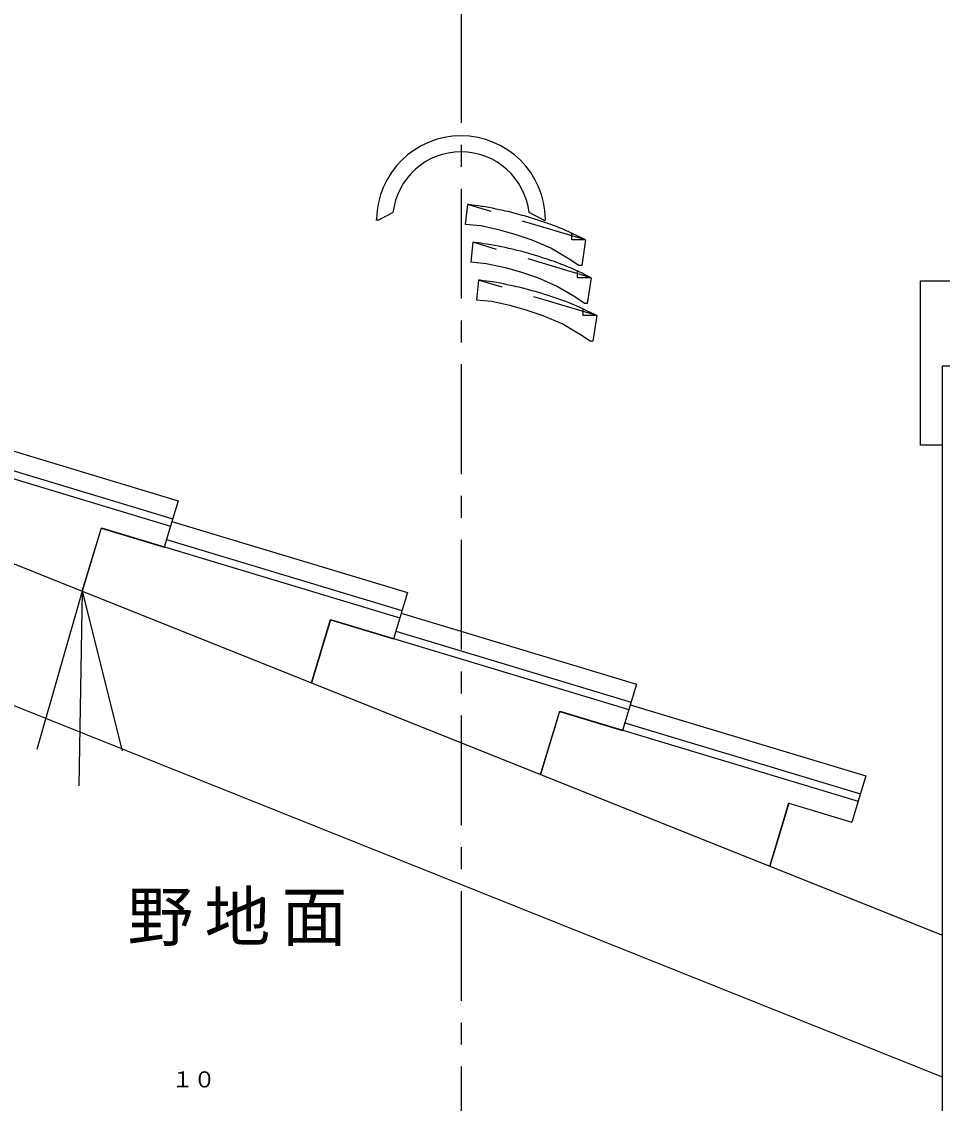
# Model space of a CAD drawing. Units: millimetres, scale not verified. Extents: x -4726 to 4690, y -2905 to 2891.
# Drawn here: x 171 to 1010, y -358 to 628 of the extents above; entities that cross this region are included whole.
import ezdxf
from ezdxf.enums import TextEntityAlignment as Align

# ---------------------------------------------------------------- set-up
doc = ezdxf.new("R2010")
doc.units = ezdxf.units.MM
doc.header["$LTSCALE"] = 20
doc.linetypes.add('CHAIN1', pattern=[8, 5, -1, 1, -1])
doc.linetypes.add('DASHED1', pattern=[1.8, 1.2, -0.6])
for name, color, linetype in [('0-0', 7, 'Continuous'), ('1-A', 7, 'Continuous'), ('1-B', 7, 'Continuous')]:
    doc.layers.add(name, color=color, linetype=linetype)
doc.styles.add('ＭＳ ゴシック', font='')
doc.styles.get('ＭＳ ゴシック').set_extended_font_data('MS Gothic')

# ---------------------------------------------------------------- blocks, each defined once
blk = doc.blocks.new('kyo5l')
at = {"layer": '1-A'}
for p, q in [((593.876, 53.108), (565.076, 53.108)), ((565.076, 53.108), (565.076, -45.006)), ((590.73, 38.106), (567.481, 38.106)), ((593.876, -13.6), (565.076, -13.6)), ((469.564, -18.222), (565.076, -18.222)), ((567.374, -49.242), (574.904, -45.006)), ((477.564, -49.242), (567.374, -49.242))]:
    blk.add_line(p, q, dxfattribs=at)
blk.add_lwpolyline([(593.876, 53.108), (593.876, -45.006), (565.076, -45.006)], dxfattribs=at)
blk = doc.blocks.new('kyo5md1')
at = {"layer": '1-B'}
for p, q in [((-22.539, 19.75), (-23.328, 12.463)), ((-22.537, 19.75), (-22.539, 19.75)), ((-21.945, 19.68), (-22.537, 19.75)), ((-55.051, 13.979), (-49.651, 16.779)), ((-20.803, 19.541), (-21.945, 19.68)), ((-19.662, 19.395), (-20.803, 19.541)), ((-18.523, 19.238), (-19.662, 19.395)), ((-17.386, 19.069), (-18.523, 19.238)), ((-16.728, 18.964), (-17.386, 19.069)), ((-15.974, 18.836), (-16.728, 18.964)), ((-14.675, 18.6), (-15.974, 18.836)), ((-13.38, 18.347), (-14.675, 18.6)), ((-12.087, 18.08), (-13.38, 18.347)), ((-10.795, 17.805), (-12.087, 18.08)), ((-9.504, 17.523), (-10.795, 17.805)), ((-8.756, 17.358), (-9.504, 17.523)), ((-7.689, 17.128), (-8.756, 17.358)), ((-6.385, 16.818), (-7.689, 17.128)), ((-5.086, 16.486), (-6.385, 16.818)), ((-3.792, 16.136), (-5.086, 16.486)), ((-2.501, 15.771), (-3.792, 16.136)), ((5.349, 13.979), (-0.051, 16.779)), ((-55.651, 13.979), (-55.648, 14.379)), ((-55.051, 13.979), (-55.651, 13.979)), ((-1.754, 15.554), (-2.501, 15.771)), ((-1.001, 15.333), (-1.754, 15.554)), ((0.296, 14.944), (-1.001, 15.333)), ((1.589, 14.545), (0.296, 14.944)), ((2.879, 14.137), (1.589, 14.545)), ((4.165, 13.718), (2.879, 14.137)), ((5.448, 13.288), (4.165, 13.718)), ((5.349, 13.979), (5.949, 13.979)), ((6.19, 13.034), (5.448, 13.288)), ((5.949, 13.979), (5.947, 14.379)), ((6.798, 12.821), (6.19, 13.034)), ((7.844, 12.448), (6.798, 12.821)), ((8.886, 12.065), (7.844, 12.448)), ((9.924, 11.671), (8.886, 12.065)), ((10.958, 11.264), (9.924, 11.671)), ((11.985, 10.845), (10.958, 11.264)), ((12.578, 10.595), (11.985, 10.845)), ((13.343, 10.265), (12.578, 10.595)), ((14.654, 9.678), (13.343, 10.265)), ((15.956, 9.072), (14.654, 9.678)), ((17.253, 8.452), (15.956, 9.072)), ((18.544, 7.822), (17.253, 8.452)), ((-20.505, 5.96), (-21.295, -1.327)), ((-20.503, 5.96), (-20.505, 5.96)), ((-19.911, 5.89), (-20.503, 5.96)), ((-18.769, 5.751), (-19.911, 5.89)), ((-17.629, 5.605), (-18.769, 5.751)), ((-16.49, 5.448), (-17.629, 5.605)), ((-15.353, 5.279), (-16.49, 5.448)), ((-14.695, 5.173), (-15.353, 5.279)), ((-13.94, 5.046), (-14.695, 5.173)), ((-12.642, 4.81), (-13.94, 5.046)), ((-11.346, 4.557), (-12.642, 4.81)), ((-10.053, 4.29), (-11.346, 4.557)), ((-8.762, 4.014), (-10.053, 4.29)), ((-7.471, 3.733), (-8.762, 4.014)), ((19.833, 7.185), (18.544, 7.822)), ((20.58, 6.815), (19.146, -2.513)), ((20.58, 6.815), (19.833, 7.185)), ((-6.722, 3.568), (-7.471, 3.733)), ((-5.655, 3.338), (-6.722, 3.568)), ((-4.352, 3.028), (-5.655, 3.338)), ((-3.053, 2.696), (-4.352, 3.028)), ((-1.758, 2.346), (-3.053, 2.696)), ((-0.467, 1.981), (-1.758, 2.346)), ((0.28, 1.764), (-0.467, 1.981)), ((1.033, 1.543), (0.28, 1.764)), ((2.329, 1.154), (1.033, 1.543)), ((3.623, 0.755), (2.329, 1.154)), ((4.912, 0.347), (3.623, 0.755)), ((6.199, -0.072), (4.912, 0.347)), ((7.482, -0.502), (6.199, -0.072)), ((8.224, -0.757), (7.482, -0.502)), ((8.832, -0.969), (8.224, -0.757)), ((9.878, -1.342), (8.832, -0.969)), ((10.92, -1.725), (9.878, -1.342)), ((11.958, -2.119), (10.92, -1.725)), ((12.991, -2.526), (11.958, -2.119)), ((14.019, -2.945), (12.991, -2.526)), ((14.612, -3.195), (14.019, -2.945)), ((15.377, -3.525), (14.612, -3.195)), ((16.687, -4.112), (15.377, -3.525)), ((19.146, -2.513), (18.156, -2.525)), ((-18.472, -7.83), (-19.261, -15.117)), ((-18.47, -7.83), (-18.472, -7.83)), ((-17.878, -7.9), (-18.47, -7.83)), ((17.99, -4.718), (16.687, -4.112)), ((19.286, -5.338), (17.99, -4.718)), ((20.578, -5.968), (19.286, -5.338)), ((21.867, -6.605), (20.578, -5.968)), ((22.614, -6.975), (21.179, -16.303)), ((22.614, -6.975), (21.867, -6.605)), ((-16.736, -8.039), (-17.878, -7.9)), ((-15.595, -8.186), (-16.736, -8.039)), ((-14.456, -8.342), (-15.595, -8.186)), ((-13.319, -8.511), (-14.456, -8.342)), ((-12.661, -8.617), (-13.319, -8.511)), ((-11.907, -8.744), (-12.661, -8.617)), ((-10.608, -8.98), (-11.907, -8.744)), ((-9.313, -9.234), (-10.608, -8.98)), ((-8.02, -9.5), (-9.313, -9.234)), ((-6.728, -9.776), (-8.02, -9.5)), ((-5.437, -10.057), (-6.728, -9.776)), ((-4.689, -10.222), (-5.437, -10.057)), ((-3.622, -10.452), (-4.689, -10.222)), ((-2.318, -10.762), (-3.622, -10.452)), ((-1.019, -11.094), (-2.318, -10.762)), ((0.275, -11.444), (-1.019, -11.094)), ((1.566, -11.809), (0.275, -11.444)), ((2.313, -12.026), (1.566, -11.809)), ((3.066, -12.247), (2.313, -12.026)), ((4.363, -12.636), (3.066, -12.247)), ((5.656, -13.035), (4.363, -12.636)), ((6.946, -13.443), (5.656, -13.035)), ((8.232, -13.862), (6.946, -13.443)), ((9.515, -14.292), (8.232, -13.862)), ((10.257, -14.547), (9.515, -14.292)), ((10.865, -14.759), (10.257, -14.547)), ((11.911, -15.132), (10.865, -14.759)), ((12.953, -15.515), (11.911, -15.132)), ((13.991, -15.909), (12.953, -15.515)), ((15.025, -16.316), (13.991, -15.909)), ((16.052, -16.735), (15.025, -16.316)), ((16.645, -16.985), (16.052, -16.735)), ((17.41, -17.315), (16.645, -16.985)), ((18.721, -17.902), (17.41, -17.315)), ((20.023, -18.508), (18.721, -17.902)), ((21.32, -19.128), (20.023, -18.508)), ((21.179, -16.303), (20.19, -16.315)), ((22.611, -19.758), (21.32, -19.128)), ((23.9, -20.395), (22.611, -19.758)), ((24.647, -20.765), (23.213, -30.093)), ((24.647, -20.765), (23.9, -20.395)), ((23.213, -30.093), (22.223, -30.106))]:
    blk.add_line(p, q, dxfattribs=at)
at = {"layer": '1-B', "linetype": 'DASHED1'}
for p, q in [((20.58, 6.815), (-22.539, 19.75)), ((22.614, -6.975), (-20.505, 5.96)), ((24.647, -20.765), (-18.472, -7.83))]:
    blk.add_line(p, q, dxfattribs=at)
at = {"layer": '1-B'}
for points in [[(18.156, -2.525), (14.605, -0.134), (7.935, 3.792), (1.06, 6.761), (-5.117, 8.843), (-10.643, 10.4), (-17.687, 11.961), (-23.328, 12.463)], [(20.19, -16.315), (16.638, -13.925), (9.968, -9.998), (3.094, -7.029), (-3.083, -4.948), (-8.61, -3.39), (-15.653, -1.83), (-21.295, -1.327)], [(22.223, -30.106), (18.672, -27.715), (12.002, -23.788), (5.127, -20.819), (-1.05, -18.738), (-6.576, -17.181), (-13.62, -15.62), (-19.261, -15.117)]]:
    blk.add_lwpolyline(points, dxfattribs=at)
at = {"layer": '1-B', "color": 5}
for points in [[(20.58, 6.815), (15.591, 6.815), (15.591, 9.242)], [(22.614, -6.975), (17.624, -6.975), (17.624, -4.548)], [(24.647, -20.765), (19.658, -20.765), (19.658, -18.338)]]:
    blk.add_lwpolyline(points, dxfattribs=at)
at = {"layer": '1-B'}
for radius, start, end in [(30.8, 90, 179.25587), (30.8, 0.74411, 89.99998), (24.958, 90, 173.5584), (24.958, 6.44159, 90)]:
    blk.add_arc((-24.851, 13.979), radius, start, end, dxfattribs=at)

msp = doc.modelspace()

# ---------------------------------------------------------------- linework, layer by layer
at = {"layer": '0-0', "color": 4, "linetype": 'CHAIN1'}
msp.add_line((571.22, 1595.8), (571.22, -1344.09), dxfattribs=at)
at = {"layer": '0-0'}
for p, q in [((989.95, 242.18), (989.95, 391.82)), ((1009.95, -1150.1), (1009.95, 314.28)), ((34.5, 250.43), (306.46, 168.43)), ((98.81, 256.14), (313.4, 191.44)), ((93.89, 239.84), (308.48, 175.13)), ((1009.95, 242.18), (989.95, 242.18)), ((17.06, 192.61), (225.97, 109.05)), ((313.4, 191.44), (306.46, 168.43)), ((306.46, 168.43), (300.69, 149.28)), ((225.97, 109.05), (243.41, 166.87)), ((243.32, 166.58), (225.97, 109.05)), ((243.32, 166.58), (300.69, 149.28)), ((243.41, 166.87), (515.37, 84.87)), ((302.8, 156.27), (517.39, 91.57)), ((1009.95, -333.79), (-183.96, 143.78)), ((225.97, 109.05), (184.59, -35.13)), ((225.97, 109.05), (222.83, -68.41)), ((225.97, 109.05), (434.88, 25.49)), ((225.97, 109.05), (262.22, -36.51)), ((434.88, 25.49), (452.31, 83.31)), ((452.23, 83.02), (434.88, 25.49)), ((452.23, 83.02), (509.6, 65.72)), ((452.31, 83.31), (724.28, 1.3)), ((515.37, 84.87), (509.6, 65.72)), ((511.71, 72.71), (726.3, 8.01)), ((434.88, 25.49), (643.79, -58.08)), ((724.28, 1.3), (718.5, -17.84)), ((643.79, -58.08), (661.22, -0.25)), ((661.13, -0.55), (643.79, -58.08)), ((661.13, -0.55), (718.5, -17.84)), ((661.22, -0.25), (933.19, -82.26)), ((720.61, -10.85), (935.21, -75.56)), ((643.79, -58.08), (852.69, -141.64)), ((852.69, -141.64), (870.13, -83.82)), ((870.04, -84.11), (852.69, -141.64)), ((870.04, -84.11), (927.41, -101.41)), ((933.19, -82.26), (927.41, -101.41)), ((852.69, -141.64), (1009.95, -204.54))]:
    msp.add_line(p, q, dxfattribs=at)
for points in [[(307.71, 172.58), (522.31, 107.88), (515.37, 84.87)], [(516.62, 89.02), (731.22, 24.31), (724.28, 1.3)], [(725.53, 5.45), (940.12, -59.25), (933.19, -82.26)]]:
    msp.add_lwpolyline(points, dxfattribs=at)

# ---------------------------------------------------------------- block references
at = {"layer": '0-0', "xscale": 2.5, "yscale": 2.5}
for name, p in [('kyo5l', (-183.96, 437.38)), ('kyo5md1', (633.35, 412.1))]:
    msp.add_blockref(name, p, dxfattribs=at)

# ---------------------------------------------------------------- texts
at = {"layer": '0-0', "color": 4, "style": 'ＭＳ ゴシック'}
msp.add_text('１０', height=14.66, dxfattribs=at).set_placement((307.4, -347.62), align=Align.BOTTOM_LEFT)
at = {"layer": '0-0', "insert": (267.2, -214.36), "char_height": 43.99, "attachment_point": 7, "style": 'ＭＳ ゴシック'}
msp.add_mtext('\\T1.17;野地面', dxfattribs=at)

doc.saveas('drawing.dxf')
